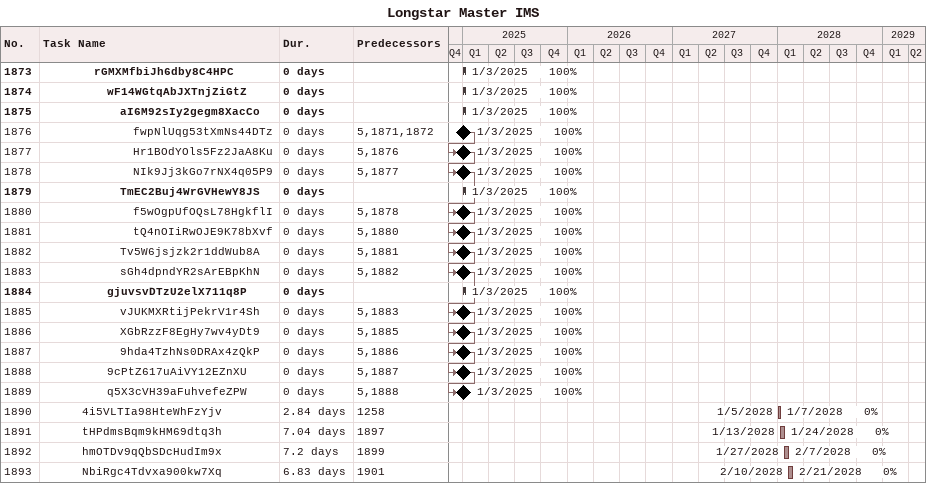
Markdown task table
Longstar Master IMS

| ID | Level | Task | Duration | Start | Finish | Predecessors | % complete |
|---|---|---|---|---|---|---|---|
| 1873 | 5 | **rGMXMfbiJh6dby8C4HPC** | 0d | 2025-01-03 | 2025-01-03 |  | 100 |
| 1874 | 6 | **wF14WGtqAbJXTnjZiGtZ** | 0d | 2025-01-03 | 2025-01-03 |  | 100 |
| 1875 | 7 | **aI6M92sIy2gegm8XacCo** | 0d | 2025-01-03 | 2025-01-03 |  | 100 |
| 1876 | 8 | fwpNlUqg53tXmNs44DTz | 0d | 2025-01-03 | 2025-01-03 | 5, 1871, 1872 | 100 |
| 1877 | 8 | Hr1BOdYOls5Fz2JaA8Ku | 0d | 2025-01-03 | 2025-01-03 | 5, 1876 | 100 |
| 1878 | 8 | NIk9Jj3kGo7rNX4q05P9 | 0d | 2025-01-03 | 2025-01-03 | 5, 1877 | 100 |
| 1879 | 7 | **TmEC2Buj4WrGVHewY8JS** | 0d | 2025-01-03 | 2025-01-03 |  | 100 |
| 1880 | 8 | f5wOgpUfOQsL78HgkflI | 0d | 2025-01-03 | 2025-01-03 | 5, 1878 | 100 |
| 1881 | 8 | tQ4nOIiRwOJE9K78bXvf | 0d | 2025-01-03 | 2025-01-03 | 5, 1880 | 100 |
| 1882 | 7 | Tv5W6jsjzk2r1ddWub8A | 0d | 2025-01-03 | 2025-01-03 | 5, 1881 | 100 |
| 1883 | 7 | sGh4dpndYR2sArEBpKhN | 0d | 2025-01-03 | 2025-01-03 | 5, 1882 | 100 |
| 1884 | 6 | **gjuvsvDTzU2elX711q8P** | 0d | 2025-01-03 | 2025-01-03 |  | 100 |
| 1885 | 7 | vJUKMXRtijPekrV1r4Sh | 0d | 2025-01-03 | 2025-01-03 | 5, 1883 | 100 |
| 1886 | 7 | XGbRzzF8EgHy7wv4yDt9 | 0d | 2025-01-03 | 2025-01-03 | 5, 1885 | 100 |
| 1887 | 7 | 9hda4TzhNs0DRAx4zQkP | 0d | 2025-01-03 | 2025-01-03 | 5, 1886 | 100 |
| 1888 | 6 | 9cPtZ617uAiVY12EZnXU | 0d | 2025-01-03 | 2025-01-03 | 5, 1887 | 100 |
| 1889 | 6 | q5X3cVH39aFuhvefeZPW | 0d | 2025-01-03 | 2025-01-03 | 5, 1888 | 100 |
| 1890 | 4 | 4i5VLTIa98HteWhFzYjv | 2.84d | 2028-01-05 | 2028-01-07 | 1258 | 0 |
| 1891 | 4 | tHPdmsBqm9kHM69dtq3h | 7.04d | 2028-01-13 | 2028-01-24 | 1897 | 0 |
| 1892 | 4 | hmOTDv9qQbSDcHudIm9x | 7.2d | 2028-01-27 | 2028-02-07 | 1899 | 0 |
| 1893 | 4 | NbiRgc4Tdvxa900kw7Xq | 6.83d | 2028-02-10 | 2028-02-21 | 1901 | 0 |
